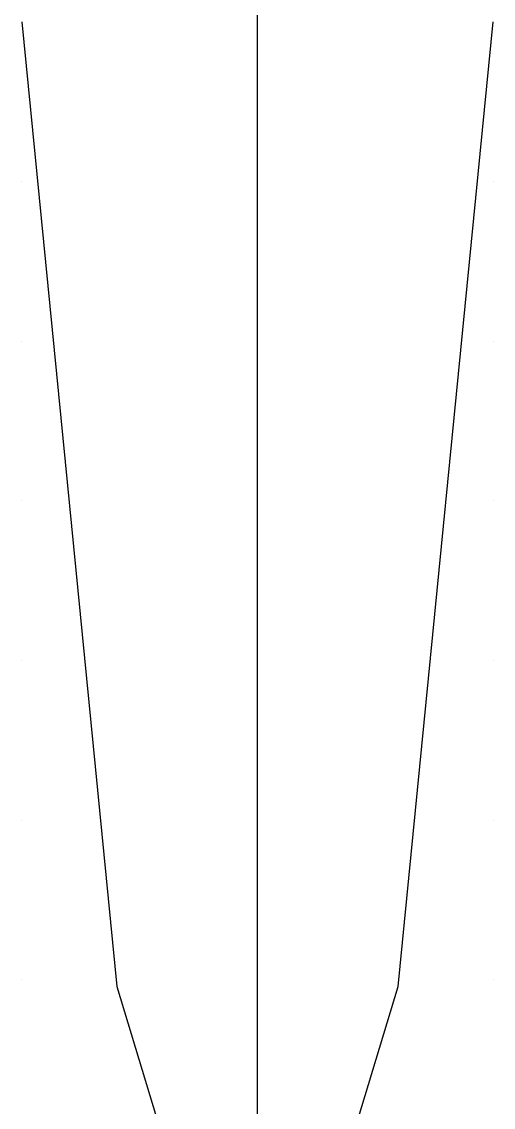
# Model space of a CAD drawing. Header units: metres. Extents: x -61500 to 61500, y -31500 to 31500.
# Drawn here: x -1500 to 1500, y -6914 to 0 of the extents above; entities that cross this region are included whole.
import ezdxf

# ---------------------------------------------------------------- set-up
doc = ezdxf.new("R2010")
doc.units = ezdxf.units.M
for name, color, linetype in [('BEAMS_T1', 1, 'Continuous'), ('BEAMS_T2', 1, 'Continuous'), ('COLUMNS_T1', 5, 'Continuous'), ('COLUMNS_T2', 5, 'Continuous'), ('SKYBRIDGE', 3, 'Continuous')]:
    doc.layers.add(name, color=color, linetype=linetype)

msp = doc.modelspace()

# ---------------------------------------------------------------- linework, layer by layer
at = {"layer": 'BEAMS_T1'}
for p, q in [((894.7, -6145.3, 18954.5), (1500, 0, 18954.5)), ((894.7, -6145.3, 37909.1), (1500, 0, 37909.1)), ((894.7, -6145.3, 56863.6), (1500, 0, 56863.6)), ((894.7, -6145.3, 75818.2), (1500, 0, 75818.2)), ((894.7, -6145.3, 94772.7), (1500, 0, 94772.7)), ((894.7, -6145.3, 113727.3), (1500, 0, 113727.3)), ((894.7, -6145.3, 132681.8), (1500, 0, 132681.8)), ((894.7, -6145.3, 151636.4), (1500, 0, 151636.4)), ((894.7, -6145.3, 170590.9), (1500, 0, 170590.9)), ((894.7, -6145.3, 189545.5), (1500, 0, 189545.5)), ((894.7, -6145.3, 208500), (1500, 0, 208500)), ((894.7, -6145.3, 227454.5), (1500, 0, 227454.5)), ((894.7, -6145.3, 246409.1), (1500, 0, 246409.1)), ((894.7, -6145.3, 265363.6), (1500, 0, 265363.6)), ((894.7, -6145.3, 284318.2), (1500, 0, 284318.2)), ((894.7, -6145.3, 303272.7), (1500, 0, 303272.7)), ((894.7, -6145.3, 322227.3), (1500, 0, 322227.3)), ((894.7, -6145.3, 341181.8), (1500, 0, 341181.8)), ((894.7, -6145.3, 360136.4), (1500, 0, 360136.4)), ((894.7, -6145.3, 379090.9), (1500, 0, 379090.9)), ((894.7, -6145.3, 398045.5), (1500, 0, 398045.5)), ((-897.8, -12054.5, 18954.5), (894.7, -6145.3, 18954.5)), ((-897.8, -12054.5, 37909.1), (894.7, -6145.3, 37909.1)), ((-897.8, -12054.5, 56863.6), (894.7, -6145.3, 56863.6)), ((-897.8, -12054.5, 75818.2), (894.7, -6145.3, 75818.2)), ((-897.8, -12054.5, 94772.7), (894.7, -6145.3, 94772.7)), ((-897.8, -12054.5, 113727.3), (894.7, -6145.3, 113727.3)), ((-897.8, -12054.5, 132681.8), (894.7, -6145.3, 132681.8)), ((-897.8, -12054.5, 151636.4), (894.7, -6145.3, 151636.4)), ((-897.8, -12054.5, 170590.9), (894.7, -6145.3, 170590.9)), ((-897.8, -12054.5, 189545.5), (894.7, -6145.3, 189545.5)), ((-897.8, -12054.5, 208500), (894.7, -6145.3, 208500)), ((-897.8, -12054.5, 227454.5), (894.7, -6145.3, 227454.5)), ((-897.8, -12054.5, 246409.1), (894.7, -6145.3, 246409.1)), ((-897.8, -12054.5, 265363.6), (894.7, -6145.3, 265363.6)), ((-897.8, -12054.5, 284318.2), (894.7, -6145.3, 284318.2)), ((-897.8, -12054.5, 303272.7), (894.7, -6145.3, 303272.7)), ((-897.8, -12054.5, 322227.3), (894.7, -6145.3, 322227.3)), ((-897.8, -12054.5, 341181.8), (894.7, -6145.3, 341181.8)), ((-897.8, -12054.5, 360136.4), (894.7, -6145.3, 360136.4)), ((-897.8, -12054.5, 379090.9), (894.7, -6145.3, 379090.9)), ((-897.8, -12054.5, 398045.5), (894.7, -6145.3, 398045.5))]:
    msp.add_line(p, q, dxfattribs=at)
at = {"layer": 'BEAMS_T2'}
for p, q in [((-1500, 0, 18954.5), (-894.7, -6145.3, 18954.5)), ((-1500, 0, 37909.1), (-894.7, -6145.3, 37909.1)), ((-1500, 0, 56863.6), (-894.7, -6145.3, 56863.6)), ((-1500, 0, 75818.2), (-894.7, -6145.3, 75818.2)), ((-1500, 0, 94772.7), (-894.7, -6145.3, 94772.7)), ((-1500, 0, 113727.3), (-894.7, -6145.3, 113727.3)), ((-1500, 0, 132681.8), (-894.7, -6145.3, 132681.8)), ((-1500, 0, 151636.4), (-894.7, -6145.3, 151636.4)), ((-1500, 0, 170590.9), (-894.7, -6145.3, 170590.9)), ((-1500, 0, 189545.5), (-894.7, -6145.3, 189545.5)), ((-1500, 0, 208500), (-894.7, -6145.3, 208500)), ((-1500, 0, 227454.5), (-894.7, -6145.3, 227454.5)), ((-1500, 0, 246409.1), (-894.7, -6145.3, 246409.1)), ((-1500, 0, 265363.6), (-894.7, -6145.3, 265363.6)), ((-1500, 0, 284318.2), (-894.7, -6145.3, 284318.2)), ((-1500, 0, 303272.7), (-894.7, -6145.3, 303272.7)), ((-1500, 0, 322227.3), (-894.7, -6145.3, 322227.3)), ((-1500, 0, 341181.8), (-894.7, -6145.3, 341181.8)), ((-1500, 0, 360136.4), (-894.7, -6145.3, 360136.4)), ((-1500, 0, 379090.9), (-894.7, -6145.3, 379090.9)), ((-1500, 0, 398045.5), (-894.7, -6145.3, 398045.5)), ((-894.7, -6145.3, 18954.5), (897.8, -12054.5, 18954.5)), ((-894.7, -6145.3, 37909.1), (897.8, -12054.5, 37909.1)), ((-894.7, -6145.3, 56863.6), (897.8, -12054.5, 56863.6)), ((-894.7, -6145.3, 75818.2), (897.8, -12054.5, 75818.2)), ((-894.7, -6145.3, 94772.7), (897.8, -12054.5, 94772.7)), ((-894.7, -6145.3, 113727.3), (897.8, -12054.5, 113727.3)), ((-894.7, -6145.3, 132681.8), (897.8, -12054.5, 132681.8)), ((-894.7, -6145.3, 151636.4), (897.8, -12054.5, 151636.4)), ((-894.7, -6145.3, 170590.9), (897.8, -12054.5, 170590.9)), ((-894.7, -6145.3, 189545.5), (897.8, -12054.5, 189545.5)), ((-894.7, -6145.3, 208500), (897.8, -12054.5, 208500)), ((-894.7, -6145.3, 227454.5), (897.8, -12054.5, 227454.5)), ((-894.7, -6145.3, 246409.1), (897.8, -12054.5, 246409.1)), ((-894.7, -6145.3, 265363.6), (897.8, -12054.5, 265363.6)), ((-894.7, -6145.3, 284318.2), (897.8, -12054.5, 284318.2)), ((-894.7, -6145.3, 303272.7), (897.8, -12054.5, 303272.7)), ((-894.7, -6145.3, 322227.3), (897.8, -12054.5, 322227.3)), ((-894.7, -6145.3, 341181.8), (897.8, -12054.5, 341181.8)), ((-894.7, -6145.3, 360136.4), (897.8, -12054.5, 360136.4)), ((-894.7, -6145.3, 379090.9), (897.8, -12054.5, 379090.9)), ((-894.7, -6145.3, 398045.5), (897.8, -12054.5, 398045.5))]:
    msp.add_line(p, q, dxfattribs=at)
at = {"layer": 'COLUMNS_T1'}
for p, q in [((1500, -4), (1500, -4, 11372.7)), ((1500, -4, 11372.7), (1500, -4, 22745.5)), ((1500, -4, 22745.5), (1500, -4, 34118.2)), ((1500, -4, 34118.2), (1500, -4, 45490.9)), ((1500, -4, 45490.9), (1500, -4, 56863.6)), ((1500, -4, 56863.6), (1500, -4, 68236.4)), ((1500, -4, 68236.4), (1500, -4, 79609.1)), ((1500, -4, 79609.1), (1500, -4, 90981.8)), ((1500, -4, 90981.8), (1500, -4, 102354.5)), ((1500, -4, 102354.5), (1500, -4, 113727.3)), ((1500, -4, 113727.3), (1500, -4, 125100)), ((1500, -4, 125100), (1500, -4, 136472.7)), ((1500, -4, 136472.7), (1500, -4, 147845.5)), ((1500, -4, 147845.5), (1500, -4, 159218.2)), ((1500, -4, 159218.2), (1500, -4, 170590.9)), ((1500, -4, 170590.9), (1500, -4, 181963.6)), ((1500, -4, 181963.6), (1500, -4, 193336.4)), ((1500, -4, 193336.4), (1500, -4, 204709.1)), ((1500, -4, 204709.1), (1500, -4, 216081.8)), ((1500, -4, 216081.8), (1500, -4, 227454.5)), ((1500, -4, 227454.5), (1500, -4, 238827.3)), ((1500, -4, 238827.3), (1500, -4, 250200)), ((1500, -4, 250200), (1500, -4, 261572.7)), ((1500, -4, 261572.7), (1500, -4, 272945.5)), ((1500, -4, 272945.5), (1500, -4, 284318.2)), ((1500, -4, 284318.2), (1500, -4, 295690.9)), ((1500, -4, 295690.9), (1500, -4, 307063.6)), ((1500, -4, 307063.6), (1500, -4, 318436.4)), ((1500, -4, 318436.4), (1500, -4, 329809.1)), ((1500, -4, 329809.1), (1500, -4, 341181.8)), ((1500, -4, 341181.8), (1500, -4, 352554.5)), ((1500, -4, 352554.5), (1500, -4, 363927.3)), ((1500, -4, 363927.3), (1500, -4, 375300)), ((1500, -4, 375300), (1500, -4, 386672.7)), ((1500, -4, 386672.7), (1500, -4, 398045.5)), ((1500, -4, 398045.5), (1500, -4, 409418.2)), ((1500, -1020), (1500, -1020, 11372.7)), ((1500, -1020, 11372.7), (1500, -1020, 22745.5)), ((1500, -1020, 22745.5), (1500, -1020, 34118.2)), ((1500, -1020, 34118.2), (1500, -1020, 45490.9)), ((1500, -1020, 45490.9), (1500, -1020, 56863.6)), ((1500, -1020, 56863.6), (1500, -1020, 68236.4)), ((1500, -1020, 68236.4), (1500, -1020, 79609.1)), ((1500, -1020, 79609.1), (1500, -1020, 90981.8)), ((1500, -1020, 90981.8), (1500, -1020, 102354.5)), ((1500, -1020, 102354.5), (1500, -1020, 113727.3)), ((1500, -1020, 113727.3), (1500, -1020, 125100)), ((1500, -1020, 125100), (1500, -1020, 136472.7)), ((1500, -1020, 136472.7), (1500, -1020, 147845.5)), ((1500, -1020, 147845.5), (1500, -1020, 159218.2)), ((1500, -1020, 159218.2), (1500, -1020, 170590.9)), ((1500, -1020, 170590.9), (1500, -1020, 181963.6)), ((1500, -1020, 181963.6), (1500, -1020, 193336.4)), ((1500, -1020, 193336.4), (1500, -1020, 204709.1)), ((1500, -1020, 204709.1), (1500, -1020, 216081.8)), ((1500, -1020, 216081.8), (1500, -1020, 227454.5)), ((1500, -1020, 227454.5), (1500, -1020, 238827.3)), ((1500, -1020, 238827.3), (1500, -1020, 250200)), ((1500, -1020, 250200), (1500, -1020, 261572.7)), ((1500, -1020, 261572.7), (1500, -1020, 272945.5)), ((1500, -1020, 272945.5), (1500, -1020, 284318.2)), ((1500, -1020, 284318.2), (1500, -1020, 295690.9)), ((1500, -1020, 295690.9), (1500, -1020, 307063.6)), ((1500, -1020, 307063.6), (1500, -1020, 318436.4)), ((1500, -1020, 318436.4), (1500, -1020, 329809.1)), ((1500, -1020, 329809.1), (1500, -1020, 341181.8)), ((1500, -1020, 341181.8), (1500, -1020, 352554.5)), ((1500, -1020, 352554.5), (1500, -1020, 363927.3)), ((1500, -1020, 363927.3), (1500, -1020, 375300)), ((1500, -1020, 375300), (1500, -1020, 386672.7)), ((1500, -1020, 386672.7), (1500, -1020, 398045.5)), ((1500, -1020, 398045.5), (1500, -1020, 409418.2)), ((1500, -2036), (1500, -2036, 11372.7)), ((1500, -2036, 11372.7), (1500, -2036, 22745.5)), ((1500, -2036, 22745.5), (1500, -2036, 34118.2)), ((1500, -2036, 34118.2), (1500, -2036, 45490.9)), ((1500, -2036, 45490.9), (1500, -2036, 56863.6)), ((1500, -2036, 56863.6), (1500, -2036, 68236.4)), ((1500, -2036, 68236.4), (1500, -2036, 79609.1)), ((1500, -2036, 79609.1), (1500, -2036, 90981.8)), ((1500, -2036, 90981.8), (1500, -2036, 102354.5)), ((1500, -2036, 102354.5), (1500, -2036, 113727.3)), ((1500, -2036, 113727.3), (1500, -2036, 125100)), ((1500, -2036, 125100), (1500, -2036, 136472.7)), ((1500, -2036, 136472.7), (1500, -2036, 147845.5)), ((1500, -2036, 147845.5), (1500, -2036, 159218.2)), ((1500, -2036, 159218.2), (1500, -2036, 170590.9)), ((1500, -2036, 170590.9), (1500, -2036, 181963.6)), ((1500, -2036, 181963.6), (1500, -2036, 193336.4)), ((1500, -2036, 193336.4), (1500, -2036, 204709.1)), ((1500, -2036, 204709.1), (1500, -2036, 216081.8)), ((1500, -2036, 216081.8), (1500, -2036, 227454.5)), ((1500, -2036, 227454.5), (1500, -2036, 238827.3)), ((1500, -2036, 238827.3), (1500, -2036, 250200)), ((1500, -2036, 250200), (1500, -2036, 261572.7)), ((1500, -2036, 261572.7), (1500, -2036, 272945.5)), ((1500, -2036, 272945.5), (1500, -2036, 284318.2)), ((1500, -2036, 284318.2), (1500, -2036, 295690.9)), ((1500, -2036, 295690.9), (1500, -2036, 307063.6)), ((1500, -2036, 307063.6), (1500, -2036, 318436.4)), ((1500, -2036, 318436.4), (1500, -2036, 329809.1)), ((1500, -2036, 329809.1), (1500, -2036, 341181.8)), ((1500, -2036, 341181.8), (1500, -2036, 352554.5)), ((1500, -2036, 352554.5), (1500, -2036, 363927.3)), ((1500, -2036, 363927.3), (1500, -2036, 375300)), ((1500, -2036, 375300), (1500, -2036, 386672.7)), ((1500, -2036, 386672.7), (1500, -2036, 398045.5)), ((1500, -2036, 398045.5), (1500, -2036, 409418.2)), ((1500, -3052), (1500, -3052, 11372.7)), ((1500, -3052, 11372.7), (1500, -3052, 22745.5)), ((1500, -3052, 22745.5), (1500, -3052, 34118.2)), ((1500, -3052, 34118.2), (1500, -3052, 45490.9)), ((1500, -3052, 45490.9), (1500, -3052, 56863.6)), ((1500, -3052, 56863.6), (1500, -3052, 68236.4)), ((1500, -3052, 68236.4), (1500, -3052, 79609.1)), ((1500, -3052, 79609.1), (1500, -3052, 90981.8)), ((1500, -3052, 90981.8), (1500, -3052, 102354.5)), ((1500, -3052, 102354.5), (1500, -3052, 113727.3)), ((1500, -3052, 113727.3), (1500, -3052, 125100)), ((1500, -3052, 125100), (1500, -3052, 136472.7)), ((1500, -3052, 136472.7), (1500, -3052, 147845.5)), ((1500, -3052, 147845.5), (1500, -3052, 159218.2)), ((1500, -3052, 159218.2), (1500, -3052, 170590.9)), ((1500, -3052, 170590.9), (1500, -3052, 181963.6)), ((1500, -3052, 181963.6), (1500, -3052, 193336.4)), ((1500, -3052, 193336.4), (1500, -3052, 204709.1)), ((1500, -3052, 204709.1), (1500, -3052, 216081.8)), ((1500, -3052, 216081.8), (1500, -3052, 227454.5)), ((1500, -3052, 227454.5), (1500, -3052, 238827.3)), ((1500, -3052, 238827.3), (1500, -3052, 250200)), ((1500, -3052, 250200), (1500, -3052, 261572.7)), ((1500, -3052, 261572.7), (1500, -3052, 272945.5)), ((1500, -3052, 272945.5), (1500, -3052, 284318.2)), ((1500, -3052, 284318.2), (1500, -3052, 295690.9)), ((1500, -3052, 295690.9), (1500, -3052, 307063.6)), ((1500, -3052, 307063.6), (1500, -3052, 318436.4)), ((1500, -3052, 318436.4), (1500, -3052, 329809.1)), ((1500, -3052, 329809.1), (1500, -3052, 341181.8)), ((1500, -3052, 341181.8), (1500, -3052, 352554.5)), ((1500, -3052, 352554.5), (1500, -3052, 363927.3)), ((1500, -3052, 363927.3), (1500, -3052, 375300)), ((1500, -3052, 375300), (1500, -3052, 386672.7)), ((1500, -3052, 386672.7), (1500, -3052, 398045.5)), ((1500, -3052, 398045.5), (1500, -3052, 409418.2)), ((1500, -4068), (1500, -4068, 11372.7)), ((1500, -4068, 11372.7), (1500, -4068, 22745.5)), ((1500, -4068, 22745.5), (1500, -4068, 34118.2)), ((1500, -4068, 34118.2), (1500, -4068, 45490.9)), ((1500, -4068, 45490.9), (1500, -4068, 56863.6)), ((1500, -4068, 56863.6), (1500, -4068, 68236.4)), ((1500, -4068, 68236.4), (1500, -4068, 79609.1)), ((1500, -4068, 79609.1), (1500, -4068, 90981.8)), ((1500, -4068, 90981.8), (1500, -4068, 102354.5)), ((1500, -4068, 102354.5), (1500, -4068, 113727.3)), ((1500, -4068, 113727.3), (1500, -4068, 125100)), ((1500, -4068, 125100), (1500, -4068, 136472.7)), ((1500, -4068, 136472.7), (1500, -4068, 147845.5)), ((1500, -4068, 147845.5), (1500, -4068, 159218.2)), ((1500, -4068, 159218.2), (1500, -4068, 170590.9)), ((1500, -4068, 170590.9), (1500, -4068, 181963.6)), ((1500, -4068, 181963.6), (1500, -4068, 193336.4)), ((1500, -4068, 193336.4), (1500, -4068, 204709.1)), ((1500, -4068, 204709.1), (1500, -4068, 216081.8)), ((1500, -4068, 216081.8), (1500, -4068, 227454.5)), ((1500, -4068, 227454.5), (1500, -4068, 238827.3)), ((1500, -4068, 238827.3), (1500, -4068, 250200)), ((1500, -4068, 250200), (1500, -4068, 261572.7)), ((1500, -4068, 261572.7), (1500, -4068, 272945.5)), ((1500, -4068, 272945.5), (1500, -4068, 284318.2)), ((1500, -4068, 284318.2), (1500, -4068, 295690.9)), ((1500, -4068, 295690.9), (1500, -4068, 307063.6)), ((1500, -4068, 307063.6), (1500, -4068, 318436.4)), ((1500, -4068, 318436.4), (1500, -4068, 329809.1)), ((1500, -4068, 329809.1), (1500, -4068, 341181.8)), ((1500, -4068, 341181.8), (1500, -4068, 352554.5)), ((1500, -4068, 352554.5), (1500, -4068, 363927.3)), ((1500, -4068, 363927.3), (1500, -4068, 375300)), ((1500, -4068, 375300), (1500, -4068, 386672.7)), ((1500, -4068, 386672.7), (1500, -4068, 398045.5)), ((1500, -4068, 398045.5), (1500, -4068, 409418.2)), ((1500, -5084), (1500, -5084, 11372.7)), ((1500, -5084, 11372.7), (1500, -5084, 22745.5)), ((1500, -5084, 22745.5), (1500, -5084, 34118.2)), ((1500, -5084, 34118.2), (1500, -5084, 45490.9)), ((1500, -5084, 45490.9), (1500, -5084, 56863.6)), ((1500, -5084, 56863.6), (1500, -5084, 68236.4)), ((1500, -5084, 68236.4), (1500, -5084, 79609.1)), ((1500, -5084, 79609.1), (1500, -5084, 90981.8)), ((1500, -5084, 90981.8), (1500, -5084, 102354.5)), ((1500, -5084, 102354.5), (1500, -5084, 113727.3)), ((1500, -5084, 113727.3), (1500, -5084, 125100)), ((1500, -5084, 125100), (1500, -5084, 136472.7)), ((1500, -5084, 136472.7), (1500, -5084, 147845.5)), ((1500, -5084, 147845.5), (1500, -5084, 159218.2)), ((1500, -5084, 159218.2), (1500, -5084, 170590.9)), ((1500, -5084, 170590.9), (1500, -5084, 181963.6)), ((1500, -5084, 181963.6), (1500, -5084, 193336.4)), ((1500, -5084, 193336.4), (1500, -5084, 204709.1)), ((1500, -5084, 204709.1), (1500, -5084, 216081.8)), ((1500, -5084, 216081.8), (1500, -5084, 227454.5)), ((1500, -5084, 227454.5), (1500, -5084, 238827.3)), ((1500, -5084, 238827.3), (1500, -5084, 250200)), ((1500, -5084, 250200), (1500, -5084, 261572.7)), ((1500, -5084, 261572.7), (1500, -5084, 272945.5)), ((1500, -5084, 272945.5), (1500, -5084, 284318.2)), ((1500, -5084, 284318.2), (1500, -5084, 295690.9)), ((1500, -5084, 295690.9), (1500, -5084, 307063.6)), ((1500, -5084, 307063.6), (1500, -5084, 318436.4)), ((1500, -5084, 318436.4), (1500, -5084, 329809.1)), ((1500, -5084, 329809.1), (1500, -5084, 341181.8)), ((1500, -5084, 341181.8), (1500, -5084, 352554.5)), ((1500, -5084, 352554.5), (1500, -5084, 363927.3)), ((1500, -5084, 363927.3), (1500, -5084, 375300)), ((1500, -5084, 375300), (1500, -5084, 386672.7)), ((1500, -5084, 386672.7), (1500, -5084, 398045.5)), ((1500, -5084, 398045.5), (1500, -5084, 409418.2)), ((1500, -6100), (1500, -6100, 11372.7)), ((1500, -6100, 11372.7), (1500, -6100, 22745.5)), ((1500, -6100, 22745.5), (1500, -6100, 34118.2)), ((1500, -6100, 34118.2), (1500, -6100, 45490.9)), ((1500, -6100, 45490.9), (1500, -6100, 56863.6)), ((1500, -6100, 56863.6), (1500, -6100, 68236.4)), ((1500, -6100, 68236.4), (1500, -6100, 79609.1)), ((1500, -6100, 79609.1), (1500, -6100, 90981.8)), ((1500, -6100, 90981.8), (1500, -6100, 102354.5)), ((1500, -6100, 102354.5), (1500, -6100, 113727.3)), ((1500, -6100, 113727.3), (1500, -6100, 125100)), ((1500, -6100, 125100), (1500, -6100, 136472.7)), ((1500, -6100, 136472.7), (1500, -6100, 147845.5)), ((1500, -6100, 147845.5), (1500, -6100, 159218.2)), ((1500, -6100, 159218.2), (1500, -6100, 170590.9)), ((1500, -6100, 170590.9), (1500, -6100, 181963.6)), ((1500, -6100, 181963.6), (1500, -6100, 193336.4)), ((1500, -6100, 193336.4), (1500, -6100, 204709.1)), ((1500, -6100, 204709.1), (1500, -6100, 216081.8)), ((1500, -6100, 216081.8), (1500, -6100, 227454.5)), ((1500, -6100, 227454.5), (1500, -6100, 238827.3)), ((1500, -6100, 238827.3), (1500, -6100, 250200)), ((1500, -6100, 250200), (1500, -6100, 261572.7)), ((1500, -6100, 261572.7), (1500, -6100, 272945.5)), ((1500, -6100, 272945.5), (1500, -6100, 284318.2)), ((1500, -6100, 284318.2), (1500, -6100, 295690.9)), ((1500, -6100, 295690.9), (1500, -6100, 307063.6)), ((1500, -6100, 307063.6), (1500, -6100, 318436.4)), ((1500, -6100, 318436.4), (1500, -6100, 329809.1)), ((1500, -6100, 329809.1), (1500, -6100, 341181.8)), ((1500, -6100, 341181.8), (1500, -6100, 352554.5)), ((1500, -6100, 352554.5), (1500, -6100, 363927.3)), ((1500, -6100, 363927.3), (1500, -6100, 375300)), ((1500, -6100, 375300), (1500, -6100, 386672.7)), ((1500, -6100, 386672.7), (1500, -6100, 398045.5)), ((1500, -6100, 398045.5), (1500, -6100, 409418.2))]:
    msp.add_line(p, q, dxfattribs=at)
at = {"layer": 'COLUMNS_T2'}
for p, q in [((-1500, -4), (-1500, -4, 11372.7)), ((-1500, -4, 11372.7), (-1500, -4, 22745.5)), ((-1500, -4, 22745.5), (-1500, -4, 34118.2)), ((-1500, -4, 34118.2), (-1500, -4, 45490.9)), ((-1500, -4, 45490.9), (-1500, -4, 56863.6)), ((-1500, -4, 56863.6), (-1500, -4, 68236.4)), ((-1500, -4, 68236.4), (-1500, -4, 79609.1)), ((-1500, -4, 79609.1), (-1500, -4, 90981.8)), ((-1500, -4, 90981.8), (-1500, -4, 102354.5)), ((-1500, -4, 102354.5), (-1500, -4, 113727.3)), ((-1500, -4, 113727.3), (-1500, -4, 125100)), ((-1500, -4, 125100), (-1500, -4, 136472.7)), ((-1500, -4, 136472.7), (-1500, -4, 147845.5)), ((-1500, -4, 147845.5), (-1500, -4, 159218.2)), ((-1500, -4, 159218.2), (-1500, -4, 170590.9)), ((-1500, -4, 170590.9), (-1500, -4, 181963.6)), ((-1500, -4, 181963.6), (-1500, -4, 193336.4)), ((-1500, -4, 193336.4), (-1500, -4, 204709.1)), ((-1500, -4, 204709.1), (-1500, -4, 216081.8)), ((-1500, -4, 216081.8), (-1500, -4, 227454.5)), ((-1500, -4, 227454.5), (-1500, -4, 238827.3)), ((-1500, -4, 238827.3), (-1500, -4, 250200)), ((-1500, -4, 250200), (-1500, -4, 261572.7)), ((-1500, -4, 261572.7), (-1500, -4, 272945.5)), ((-1500, -4, 272945.5), (-1500, -4, 284318.2)), ((-1500, -4, 284318.2), (-1500, -4, 295690.9)), ((-1500, -4, 295690.9), (-1500, -4, 307063.6)), ((-1500, -4, 307063.6), (-1500, -4, 318436.4)), ((-1500, -4, 318436.4), (-1500, -4, 329809.1)), ((-1500, -4, 329809.1), (-1500, -4, 341181.8)), ((-1500, -4, 341181.8), (-1500, -4, 352554.5)), ((-1500, -4, 352554.5), (-1500, -4, 363927.3)), ((-1500, -4, 363927.3), (-1500, -4, 375300)), ((-1500, -4, 375300), (-1500, -4, 386672.7)), ((-1500, -4, 386672.7), (-1500, -4, 398045.5)), ((-1500, -4, 398045.5), (-1500, -4, 409418.2)), ((-1500, -1020), (-1500, -1020, 11372.7)), ((-1500, -1020, 11372.7), (-1500, -1020, 22745.5)), ((-1500, -1020, 22745.5), (-1500, -1020, 34118.2)), ((-1500, -1020, 34118.2), (-1500, -1020, 45490.9)), ((-1500, -1020, 45490.9), (-1500, -1020, 56863.6)), ((-1500, -1020, 56863.6), (-1500, -1020, 68236.4)), ((-1500, -1020, 68236.4), (-1500, -1020, 79609.1)), ((-1500, -1020, 79609.1), (-1500, -1020, 90981.8)), ((-1500, -1020, 90981.8), (-1500, -1020, 102354.5)), ((-1500, -1020, 102354.5), (-1500, -1020, 113727.3)), ((-1500, -1020, 113727.3), (-1500, -1020, 125100)), ((-1500, -1020, 125100), (-1500, -1020, 136472.7)), ((-1500, -1020, 136472.7), (-1500, -1020, 147845.5)), ((-1500, -1020, 147845.5), (-1500, -1020, 159218.2)), ((-1500, -1020, 159218.2), (-1500, -1020, 170590.9)), ((-1500, -1020, 170590.9), (-1500, -1020, 181963.6)), ((-1500, -1020, 181963.6), (-1500, -1020, 193336.4)), ((-1500, -1020, 193336.4), (-1500, -1020, 204709.1)), ((-1500, -1020, 204709.1), (-1500, -1020, 216081.8)), ((-1500, -1020, 216081.8), (-1500, -1020, 227454.5)), ((-1500, -1020, 227454.5), (-1500, -1020, 238827.3)), ((-1500, -1020, 238827.3), (-1500, -1020, 250200)), ((-1500, -1020, 250200), (-1500, -1020, 261572.7)), ((-1500, -1020, 261572.7), (-1500, -1020, 272945.5)), ((-1500, -1020, 272945.5), (-1500, -1020, 284318.2)), ((-1500, -1020, 284318.2), (-1500, -1020, 295690.9)), ((-1500, -1020, 295690.9), (-1500, -1020, 307063.6)), ((-1500, -1020, 307063.6), (-1500, -1020, 318436.4)), ((-1500, -1020, 318436.4), (-1500, -1020, 329809.1)), ((-1500, -1020, 329809.1), (-1500, -1020, 341181.8)), ((-1500, -1020, 341181.8), (-1500, -1020, 352554.5)), ((-1500, -1020, 352554.5), (-1500, -1020, 363927.3)), ((-1500, -1020, 363927.3), (-1500, -1020, 375300)), ((-1500, -1020, 375300), (-1500, -1020, 386672.7)), ((-1500, -1020, 386672.7), (-1500, -1020, 398045.5)), ((-1500, -1020, 398045.5), (-1500, -1020, 409418.2)), ((-1500, -2036), (-1500, -2036, 11372.7)), ((-1500, -2036, 11372.7), (-1500, -2036, 22745.5)), ((-1500, -2036, 22745.5), (-1500, -2036, 34118.2)), ((-1500, -2036, 34118.2), (-1500, -2036, 45490.9)), ((-1500, -2036, 45490.9), (-1500, -2036, 56863.6)), ((-1500, -2036, 56863.6), (-1500, -2036, 68236.4)), ((-1500, -2036, 68236.4), (-1500, -2036, 79609.1)), ((-1500, -2036, 79609.1), (-1500, -2036, 90981.8)), ((-1500, -2036, 90981.8), (-1500, -2036, 102354.5)), ((-1500, -2036, 102354.5), (-1500, -2036, 113727.3)), ((-1500, -2036, 113727.3), (-1500, -2036, 125100)), ((-1500, -2036, 125100), (-1500, -2036, 136472.7)), ((-1500, -2036, 136472.7), (-1500, -2036, 147845.5)), ((-1500, -2036, 147845.5), (-1500, -2036, 159218.2)), ((-1500, -2036, 159218.2), (-1500, -2036, 170590.9)), ((-1500, -2036, 170590.9), (-1500, -2036, 181963.6)), ((-1500, -2036, 181963.6), (-1500, -2036, 193336.4)), ((-1500, -2036, 193336.4), (-1500, -2036, 204709.1)), ((-1500, -2036, 204709.1), (-1500, -2036, 216081.8)), ((-1500, -2036, 216081.8), (-1500, -2036, 227454.5)), ((-1500, -2036, 227454.5), (-1500, -2036, 238827.3)), ((-1500, -2036, 238827.3), (-1500, -2036, 250200)), ((-1500, -2036, 250200), (-1500, -2036, 261572.7)), ((-1500, -2036, 261572.7), (-1500, -2036, 272945.5)), ((-1500, -2036, 272945.5), (-1500, -2036, 284318.2)), ((-1500, -2036, 284318.2), (-1500, -2036, 295690.9)), ((-1500, -2036, 295690.9), (-1500, -2036, 307063.6)), ((-1500, -2036, 307063.6), (-1500, -2036, 318436.4)), ((-1500, -2036, 318436.4), (-1500, -2036, 329809.1)), ((-1500, -2036, 329809.1), (-1500, -2036, 341181.8)), ((-1500, -2036, 341181.8), (-1500, -2036, 352554.5)), ((-1500, -2036, 352554.5), (-1500, -2036, 363927.3)), ((-1500, -2036, 363927.3), (-1500, -2036, 375300)), ((-1500, -2036, 375300), (-1500, -2036, 386672.7)), ((-1500, -2036, 386672.7), (-1500, -2036, 398045.5)), ((-1500, -2036, 398045.5), (-1500, -2036, 409418.2)), ((-1500, -3052), (-1500, -3052, 11372.7)), ((-1500, -3052, 11372.7), (-1500, -3052, 22745.5)), ((-1500, -3052, 22745.5), (-1500, -3052, 34118.2)), ((-1500, -3052, 34118.2), (-1500, -3052, 45490.9)), ((-1500, -3052, 45490.9), (-1500, -3052, 56863.6)), ((-1500, -3052, 56863.6), (-1500, -3052, 68236.4)), ((-1500, -3052, 68236.4), (-1500, -3052, 79609.1)), ((-1500, -3052, 79609.1), (-1500, -3052, 90981.8)), ((-1500, -3052, 90981.8), (-1500, -3052, 102354.5)), ((-1500, -3052, 102354.5), (-1500, -3052, 113727.3)), ((-1500, -3052, 113727.3), (-1500, -3052, 125100)), ((-1500, -3052, 125100), (-1500, -3052, 136472.7)), ((-1500, -3052, 136472.7), (-1500, -3052, 147845.5)), ((-1500, -3052, 147845.5), (-1500, -3052, 159218.2)), ((-1500, -3052, 159218.2), (-1500, -3052, 170590.9)), ((-1500, -3052, 170590.9), (-1500, -3052, 181963.6)), ((-1500, -3052, 181963.6), (-1500, -3052, 193336.4)), ((-1500, -3052, 193336.4), (-1500, -3052, 204709.1)), ((-1500, -3052, 204709.1), (-1500, -3052, 216081.8)), ((-1500, -3052, 216081.8), (-1500, -3052, 227454.5)), ((-1500, -3052, 227454.5), (-1500, -3052, 238827.3)), ((-1500, -3052, 238827.3), (-1500, -3052, 250200)), ((-1500, -3052, 250200), (-1500, -3052, 261572.7)), ((-1500, -3052, 261572.7), (-1500, -3052, 272945.5)), ((-1500, -3052, 272945.5), (-1500, -3052, 284318.2)), ((-1500, -3052, 284318.2), (-1500, -3052, 295690.9)), ((-1500, -3052, 295690.9), (-1500, -3052, 307063.6)), ((-1500, -3052, 307063.6), (-1500, -3052, 318436.4)), ((-1500, -3052, 318436.4), (-1500, -3052, 329809.1)), ((-1500, -3052, 329809.1), (-1500, -3052, 341181.8)), ((-1500, -3052, 341181.8), (-1500, -3052, 352554.5)), ((-1500, -3052, 352554.5), (-1500, -3052, 363927.3)), ((-1500, -3052, 363927.3), (-1500, -3052, 375300)), ((-1500, -3052, 375300), (-1500, -3052, 386672.7)), ((-1500, -3052, 386672.7), (-1500, -3052, 398045.5)), ((-1500, -3052, 398045.5), (-1500, -3052, 409418.2)), ((-1500, -4068), (-1500, -4068, 11372.7)), ((-1500, -4068, 11372.7), (-1500, -4068, 22745.5)), ((-1500, -4068, 22745.5), (-1500, -4068, 34118.2)), ((-1500, -4068, 34118.2), (-1500, -4068, 45490.9)), ((-1500, -4068, 45490.9), (-1500, -4068, 56863.6)), ((-1500, -4068, 56863.6), (-1500, -4068, 68236.4)), ((-1500, -4068, 68236.4), (-1500, -4068, 79609.1)), ((-1500, -4068, 79609.1), (-1500, -4068, 90981.8)), ((-1500, -4068, 90981.8), (-1500, -4068, 102354.5)), ((-1500, -4068, 102354.5), (-1500, -4068, 113727.3)), ((-1500, -4068, 113727.3), (-1500, -4068, 125100)), ((-1500, -4068, 125100), (-1500, -4068, 136472.7)), ((-1500, -4068, 136472.7), (-1500, -4068, 147845.5)), ((-1500, -4068, 147845.5), (-1500, -4068, 159218.2)), ((-1500, -4068, 159218.2), (-1500, -4068, 170590.9)), ((-1500, -4068, 170590.9), (-1500, -4068, 181963.6)), ((-1500, -4068, 181963.6), (-1500, -4068, 193336.4)), ((-1500, -4068, 193336.4), (-1500, -4068, 204709.1)), ((-1500, -4068, 204709.1), (-1500, -4068, 216081.8)), ((-1500, -4068, 216081.8), (-1500, -4068, 227454.5)), ((-1500, -4068, 227454.5), (-1500, -4068, 238827.3)), ((-1500, -4068, 238827.3), (-1500, -4068, 250200)), ((-1500, -4068, 250200), (-1500, -4068, 261572.7)), ((-1500, -4068, 261572.7), (-1500, -4068, 272945.5)), ((-1500, -4068, 272945.5), (-1500, -4068, 284318.2)), ((-1500, -4068, 284318.2), (-1500, -4068, 295690.9)), ((-1500, -4068, 295690.9), (-1500, -4068, 307063.6)), ((-1500, -4068, 307063.6), (-1500, -4068, 318436.4)), ((-1500, -4068, 318436.4), (-1500, -4068, 329809.1)), ((-1500, -4068, 329809.1), (-1500, -4068, 341181.8)), ((-1500, -4068, 341181.8), (-1500, -4068, 352554.5)), ((-1500, -4068, 352554.5), (-1500, -4068, 363927.3)), ((-1500, -4068, 363927.3), (-1500, -4068, 375300)), ((-1500, -4068, 375300), (-1500, -4068, 386672.7)), ((-1500, -4068, 386672.7), (-1500, -4068, 398045.5)), ((-1500, -4068, 398045.5), (-1500, -4068, 409418.2)), ((-1500, -5084), (-1500, -5084, 11372.7)), ((-1500, -5084, 11372.7), (-1500, -5084, 22745.5)), ((-1500, -5084, 22745.5), (-1500, -5084, 34118.2)), ((-1500, -5084, 34118.2), (-1500, -5084, 45490.9)), ((-1500, -5084, 45490.9), (-1500, -5084, 56863.6)), ((-1500, -5084, 56863.6), (-1500, -5084, 68236.4)), ((-1500, -5084, 68236.4), (-1500, -5084, 79609.1)), ((-1500, -5084, 79609.1), (-1500, -5084, 90981.8)), ((-1500, -5084, 90981.8), (-1500, -5084, 102354.5)), ((-1500, -5084, 102354.5), (-1500, -5084, 113727.3)), ((-1500, -5084, 113727.3), (-1500, -5084, 125100)), ((-1500, -5084, 125100), (-1500, -5084, 136472.7)), ((-1500, -5084, 136472.7), (-1500, -5084, 147845.5)), ((-1500, -5084, 147845.5), (-1500, -5084, 159218.2)), ((-1500, -5084, 159218.2), (-1500, -5084, 170590.9)), ((-1500, -5084, 170590.9), (-1500, -5084, 181963.6)), ((-1500, -5084, 181963.6), (-1500, -5084, 193336.4)), ((-1500, -5084, 193336.4), (-1500, -5084, 204709.1)), ((-1500, -5084, 204709.1), (-1500, -5084, 216081.8)), ((-1500, -5084, 216081.8), (-1500, -5084, 227454.5)), ((-1500, -5084, 227454.5), (-1500, -5084, 238827.3)), ((-1500, -5084, 238827.3), (-1500, -5084, 250200)), ((-1500, -5084, 250200), (-1500, -5084, 261572.7)), ((-1500, -5084, 261572.7), (-1500, -5084, 272945.5)), ((-1500, -5084, 272945.5), (-1500, -5084, 284318.2)), ((-1500, -5084, 284318.2), (-1500, -5084, 295690.9)), ((-1500, -5084, 295690.9), (-1500, -5084, 307063.6)), ((-1500, -5084, 307063.6), (-1500, -5084, 318436.4)), ((-1500, -5084, 318436.4), (-1500, -5084, 329809.1)), ((-1500, -5084, 329809.1), (-1500, -5084, 341181.8)), ((-1500, -5084, 341181.8), (-1500, -5084, 352554.5)), ((-1500, -5084, 352554.5), (-1500, -5084, 363927.3)), ((-1500, -5084, 363927.3), (-1500, -5084, 375300)), ((-1500, -5084, 375300), (-1500, -5084, 386672.7)), ((-1500, -5084, 386672.7), (-1500, -5084, 398045.5)), ((-1500, -5084, 398045.5), (-1500, -5084, 409418.2)), ((-1500, -6100), (-1500, -6100, 11372.7)), ((-1500, -6100, 11372.7), (-1500, -6100, 22745.5)), ((-1500, -6100, 22745.5), (-1500, -6100, 34118.2)), ((-1500, -6100, 34118.2), (-1500, -6100, 45490.9)), ((-1500, -6100, 45490.9), (-1500, -6100, 56863.6)), ((-1500, -6100, 56863.6), (-1500, -6100, 68236.4)), ((-1500, -6100, 68236.4), (-1500, -6100, 79609.1)), ((-1500, -6100, 79609.1), (-1500, -6100, 90981.8)), ((-1500, -6100, 90981.8), (-1500, -6100, 102354.5)), ((-1500, -6100, 102354.5), (-1500, -6100, 113727.3)), ((-1500, -6100, 113727.3), (-1500, -6100, 125100)), ((-1500, -6100, 125100), (-1500, -6100, 136472.7)), ((-1500, -6100, 136472.7), (-1500, -6100, 147845.5)), ((-1500, -6100, 147845.5), (-1500, -6100, 159218.2)), ((-1500, -6100, 159218.2), (-1500, -6100, 170590.9)), ((-1500, -6100, 170590.9), (-1500, -6100, 181963.6)), ((-1500, -6100, 181963.6), (-1500, -6100, 193336.4)), ((-1500, -6100, 193336.4), (-1500, -6100, 204709.1)), ((-1500, -6100, 204709.1), (-1500, -6100, 216081.8)), ((-1500, -6100, 216081.8), (-1500, -6100, 227454.5)), ((-1500, -6100, 227454.5), (-1500, -6100, 238827.3)), ((-1500, -6100, 238827.3), (-1500, -6100, 250200)), ((-1500, -6100, 250200), (-1500, -6100, 261572.7)), ((-1500, -6100, 261572.7), (-1500, -6100, 272945.5)), ((-1500, -6100, 272945.5), (-1500, -6100, 284318.2)), ((-1500, -6100, 284318.2), (-1500, -6100, 295690.9)), ((-1500, -6100, 295690.9), (-1500, -6100, 307063.6)), ((-1500, -6100, 307063.6), (-1500, -6100, 318436.4)), ((-1500, -6100, 318436.4), (-1500, -6100, 329809.1)), ((-1500, -6100, 329809.1), (-1500, -6100, 341181.8)), ((-1500, -6100, 341181.8), (-1500, -6100, 352554.5)), ((-1500, -6100, 352554.5), (-1500, -6100, 363927.3)), ((-1500, -6100, 363927.3), (-1500, -6100, 375300)), ((-1500, -6100, 375300), (-1500, -6100, 386672.7)), ((-1500, -6100, 386672.7), (-1500, -6100, 398045.5)), ((-1500, -6100, 398045.5), (-1500, -6100, 409418.2))]:
    msp.add_line(p, q, dxfattribs=at)
at = {"layer": 'SKYBRIDGE'}
msp.add_line((0, -10000, 168800), (0, 10000, 168800), dxfattribs=at)

doc.saveas('drawing.dxf')
